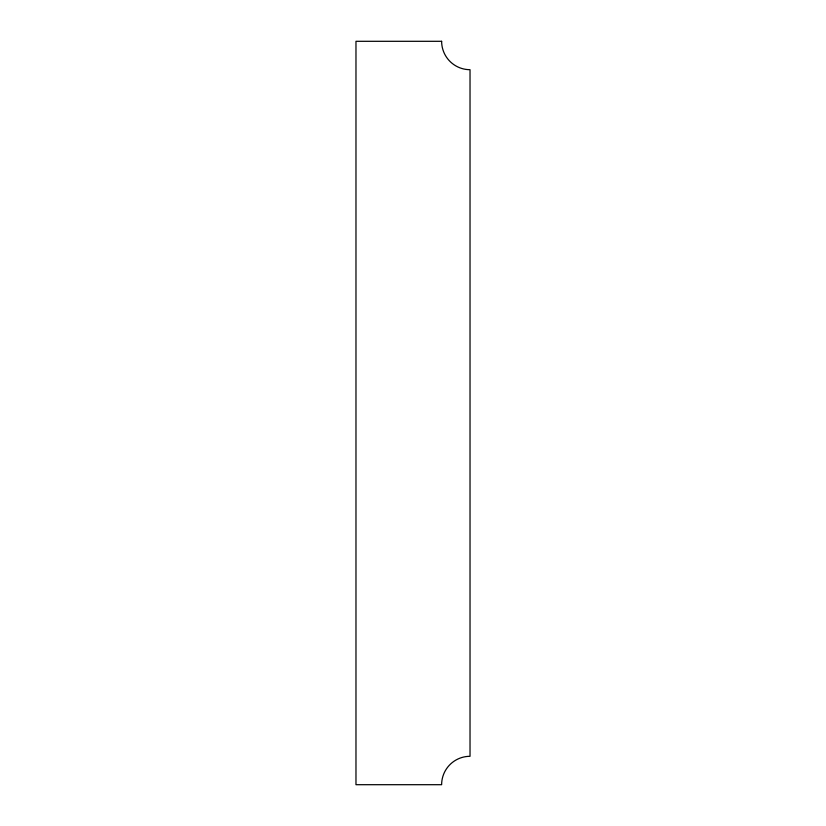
<?xml version="1.0" encoding="UTF-8"?>
<svg xmlns="http://www.w3.org/2000/svg" width="826" height="826" viewBox="0 0 826 826"><rect width="100%" height="100%" fill="white"/><g stroke="black" fill="none" stroke-linecap="round" stroke-linejoin="round"><path stroke-width="1.24" d="M441.631 41.3L355.975 41.3L355.975 784.7L441.631 784.7A28.394 28.394 0 0 1 470.025 756.306L470.025 69.694A28.394 28.394 0 0 1 441.631 41.3"/></g></svg>
